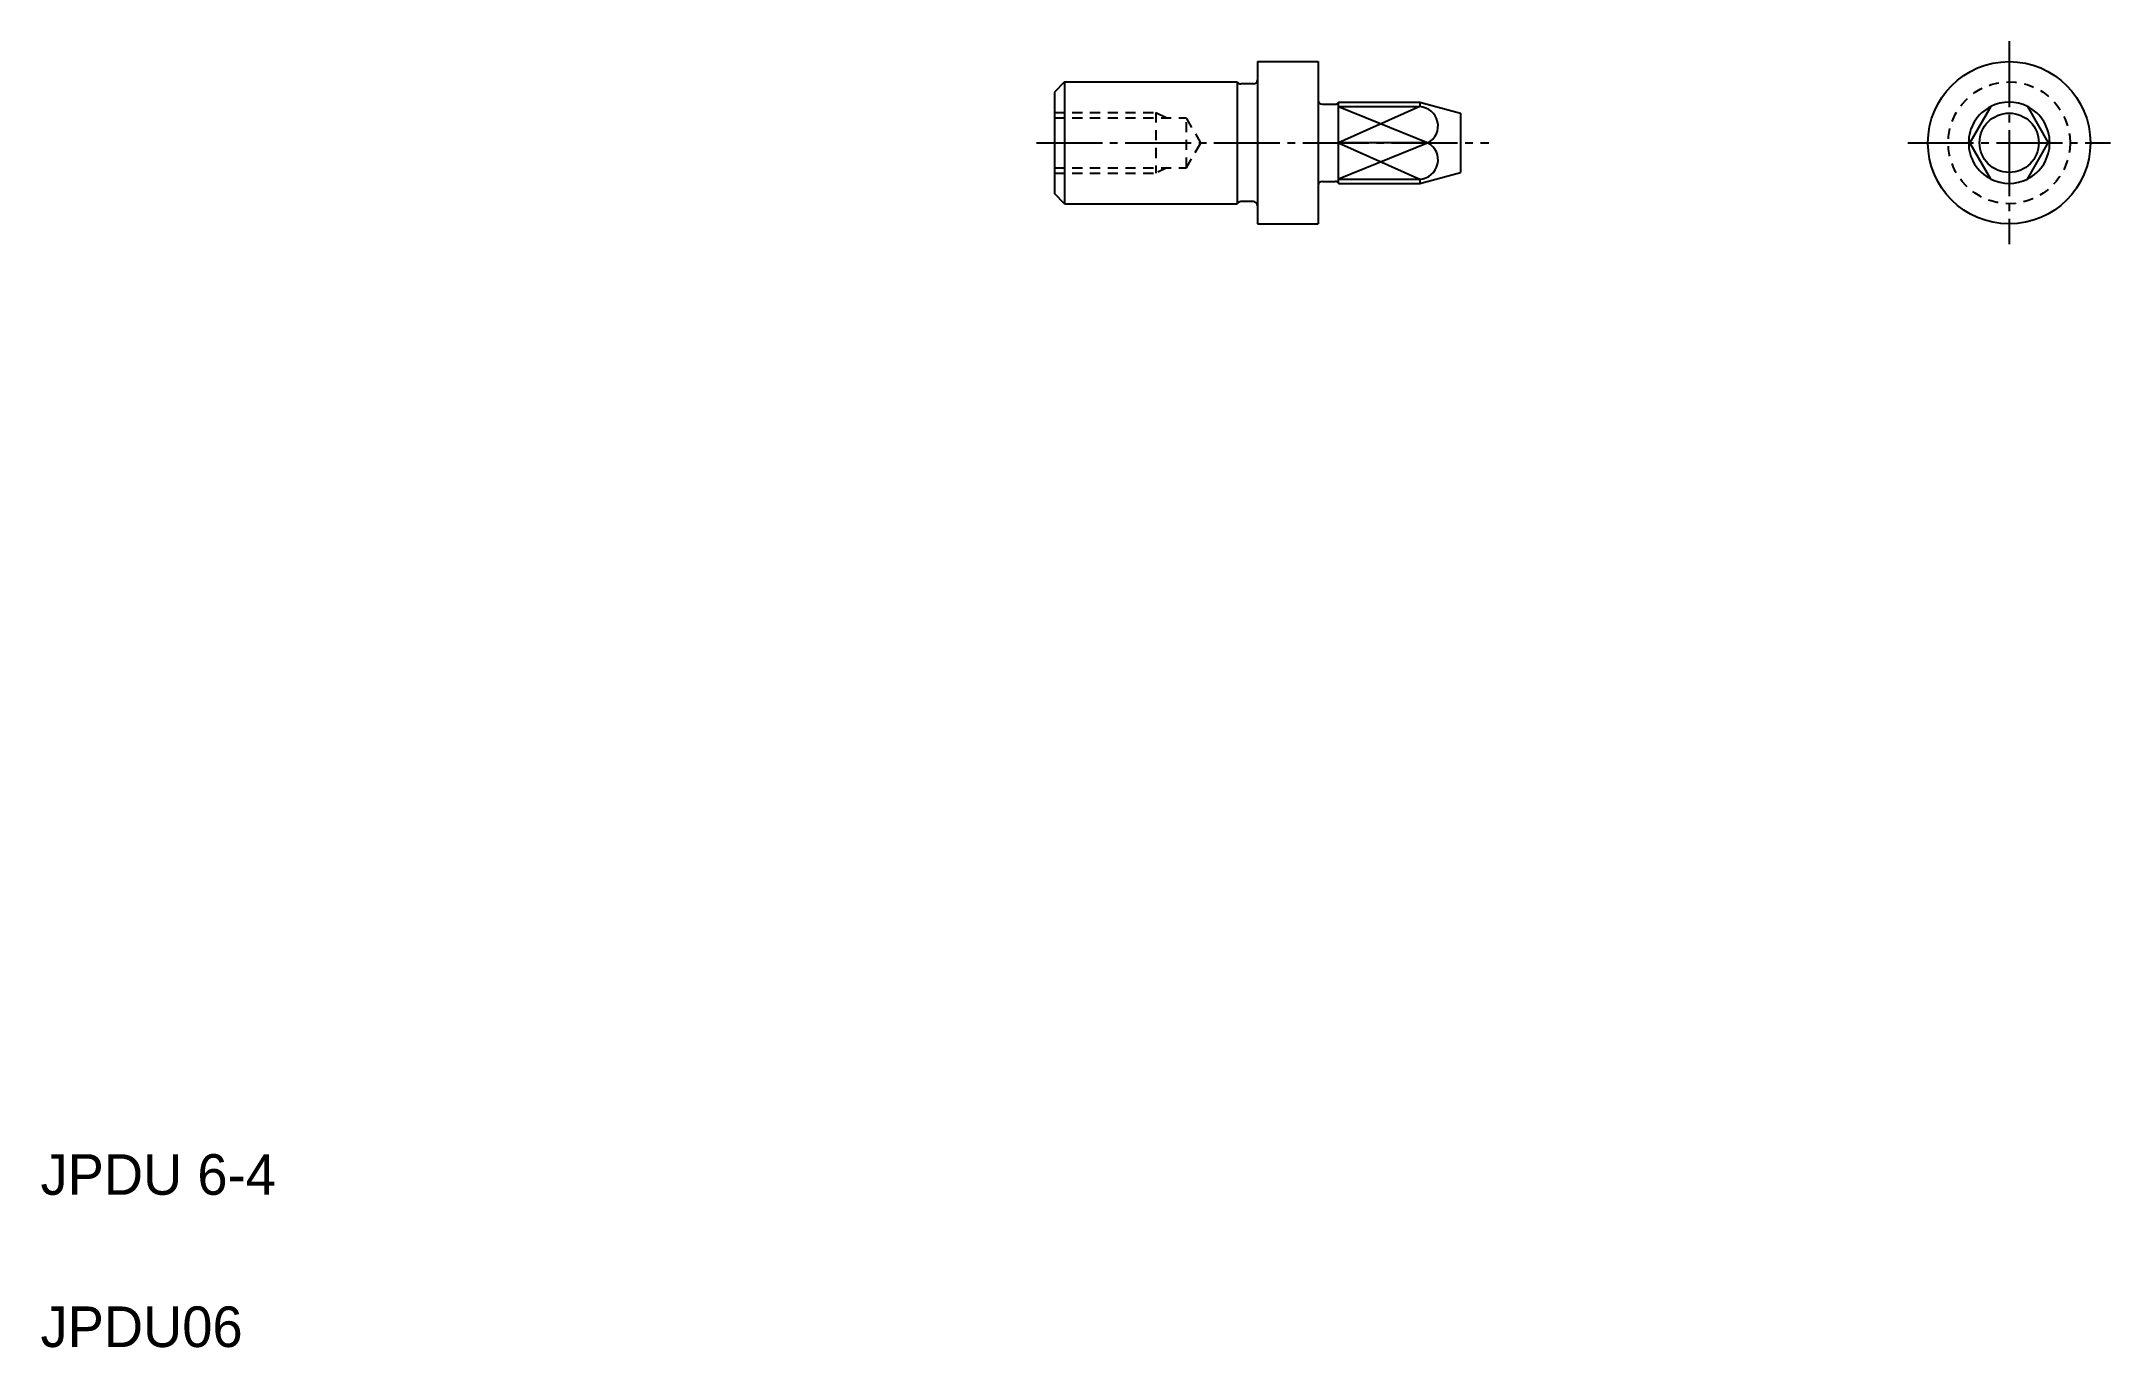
# Model space of a CAD drawing. Extents: x 5 to 107, y 5 to 69.
import ezdxf

# ---------------------------------------------------------------- set-up
doc = ezdxf.new("R2010")
doc.units = 0
doc.header["$LTSCALE"] = 0.25
for name, pattern in [('CENTER', [17.5, 13, -1.5, 1.5, -1.5]), ('DASHED', [3.5, 2, -1.5]), ('PHANTOM', [63.5, 31.75, -6.35, 6.35, -6.35, 6.35, -6.35])]:
    doc.linetypes.add(name, pattern=pattern)
doc.layers.get('0').update_dxf_attribs({"linetype": 'CONTINUOUS'})
doc.layers.add('CENTER', color=1, linetype='CENTER')
doc.styles.get("Standard").update_dxf_attribs({"font": 'txt', "height": 1.6})

msp = doc.modelspace()

# ---------------------------------------------------------------- linework, layer by layer
at = {"linetype": 'CONTINUOUS'}
for p, q in [((64.96, 68.33), (64.96, 60.33)), ((64.96, 68.33), (67.96, 68.33)), ((67.96, 68.33), (67.96, 60.33)), ((55.46, 67.33), (54.96, 66.83)), ((55.46, 67.33), (63.96, 67.33)), ((55.46, 67.33), (55.46, 61.33)), ((63.96, 67.33), (63.96, 61.33)), ((54.96, 66.83), (54.96, 61.83)), ((64.76, 67.23), (64.14, 67.23)), ((68.96, 62.33), (68.96, 66.33)), ((68.96, 66.33), (72.96, 66.33)), ((68.16, 66.23), (68.79, 66.23)), ((68.96, 66.11), (72.96, 66.11)), ((74.96, 65.79), (74.96, 62.86)), ((101.1, 66.11), (100.07, 64.33)), ((102.9, 66.11), (103.93, 64.33)), ((73.37, 64.33), (68.96, 64.33)), ((101.1, 62.54), (100.07, 64.33)), ((102.9, 62.54), (103.93, 64.33)), ((68.16, 62.43), (68.79, 62.43)), ((68.96, 62.54), (72.96, 62.54)), ((68.96, 62.33), (72.96, 62.33)), ((55.46, 61.33), (54.96, 61.83)), ((55.46, 61.33), (63.96, 61.33)), ((64.76, 61.43), (64.14, 61.43)), ((64.96, 60.33), (67.96, 60.33))]:
    msp.add_line(p, q, dxfattribs=at)
for p, q in [((64.96, 66.33), (64.96, 66.33)), ((72.96, 66.33), (74.96, 65.79)), ((72.96, 66.33), (72.96, 66.11)), ((64.96, 64.33), (64.96, 64.33)), ((72.96, 62.33), (74.96, 62.86)), ((72.96, 62.54), (72.96, 62.33))]:
    msp.add_line(p, q)
at = {"color": 3, "linetype": 'DASHED'}
for p, q in [((54.96, 65.83), (59.96, 65.83)), ((54.96, 65.56), (61.46, 65.56)), ((59.96, 65.83), (59.96, 62.83)), ((62.17, 64.33), (61.46, 65.56)), ((61.46, 63.1), (61.46, 65.56)), ((61.46, 63.1), (62.17, 64.33)), ((54.96, 63.1), (61.46, 63.1)), ((54.96, 62.83), (59.96, 62.83)), ((60.5, 63.1), (59.96, 62.83))]:
    msp.add_line(p, q, dxfattribs=at)
at = {"color": 3, "linetype": 'CONTINUOUS'}
msp.add_line((59.96, 65.83), (60.5, 65.56), dxfattribs=at)
at = {"color": 3}
for p, q in [((68.96, 66.11), (73.37, 64.33)), ((72.96, 66.11), (68.96, 64.33)), ((73.37, 64.33), (68.96, 62.54)), ((68.96, 64.33), (72.96, 62.54))]:
    msp.add_line(p, q, dxfattribs=at)
at = {"linetype": 'CONTINUOUS'}
for radius in [4, 1.46]:
    msp.add_circle((102, 64.33), radius, dxfattribs=at)
at = {"color": 3, "linetype": 'DASHED'}
msp.add_circle((102, 64.33), 3, dxfattribs=at)
at = {"linetype": 'CONTINUOUS'}
for centre, radius, start, end in [((64.14, 67.43), 0.2, 210, 270), ((64.76, 67.43), 0.2, 270, 0), ((68.16, 66.43), 0.2, 180, 270), ((68.79, 66.43), 0.2, 270, 330), ((102, 64.33), 2, 63.2563, 116.7437), ((68.16, 62.23), 0.2, 90, 180), ((68.79, 62.23), 0.2, 30, 90), ((102, 64.33), 2, 243.2563, 296.7437), ((64.14, 61.23), 0.2, 90, 150), ((64.76, 61.23), 0.2, 0, 90)]:
    msp.add_arc(centre, radius, start, end, dxfattribs=at)
for centre, start, end in [((72.91, 65.16), 298.4539, 87.0174), ((72.91, 63.49), 272.9826, 61.5461)]:
    msp.add_arc(centre, 0.951, start, end)
at = {"color": 3, "linetype": 'PHANTOM'}
for start, end in [(116.7437, 243.2563), (296.7437, 63.2563)]:
    msp.add_arc((102, 64.33), 2, start, end, dxfattribs=at)
at = {"layer": 'CENTER', "color": 1, "linetype": 'CENTER'}
for p, q in [((102, 69.33), (102, 59.33)), ((54.07, 64.33), (76.37, 64.33)), ((97, 64.33), (107, 64.33))]:
    msp.add_line(p, q, dxfattribs=at)

# ---------------------------------------------------------------- texts
for s, p in [('JPDU 6-4', (5, 12.5)), ('JPDU06', (5, 5))]:
    msp.add_text(s, height=2).set_placement(p)

doc.saveas('drawing.dxf')
